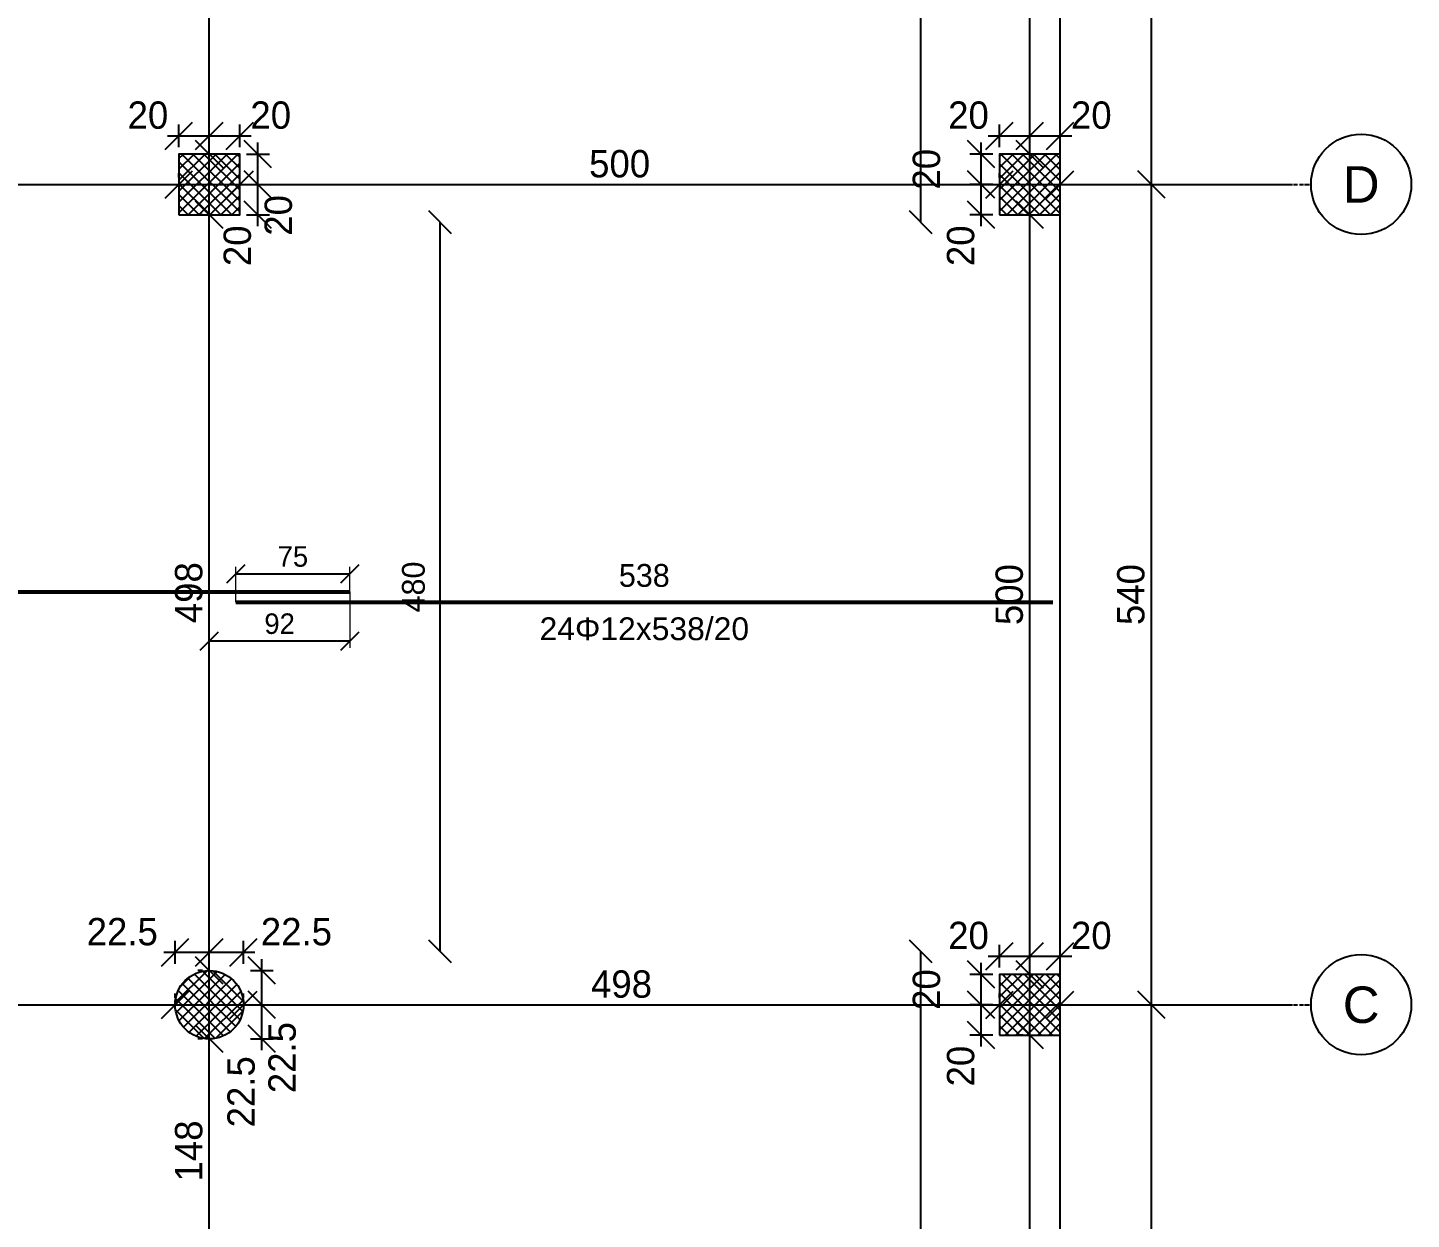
# Model space of a CAD drawing. Header units: centimetres. Extents: x -231 to 7431, y -4464 to 7215.
# Drawn here: x 2060 to 2971, y 959 to 1743 of the extents above; entities that cross this region are included whole.
import ezdxf
from ezdxf.enums import TextEntityAlignment as Align

# ---------------------------------------------------------------- set-up
doc = ezdxf.new("R2010")
doc.units = ezdxf.units.CM
doc.linetypes.add('DASHDOT', pattern=[3.556, 2.54, -0.508, 0, -0.508])
for name, color, linetype in [('AXIS', 8, 'Continuous'), ('COLUMN', 3, 'Continuous'), ('FW_AXIS', 7, 'Continuous'), ('FW_COLUMN_HATCH', 8, 'Continuous'), ('FW_DIM', 7, 'Continuous'), ('REB_BOT_MESH_X', 5, 'Continuous'), ('REB_BOT_MESH_X_AXDIM', 5, 'Continuous'), ('REB_BOT_MESH_X_LAP', 5, 'Continuous'), ('REB_BOT_MESH_X_RANGE', 5, 'Continuous'), ('REB_BOT_MESH_X_TEXT', 5, 'Continuous'), ('SLAB', 7, 'Continuous')]:
    doc.layers.add(name, color=color, linetype=linetype)
doc.styles.add('REBAR_TXT', font='arial.ttf')
doc.dimstyles.new('FW_DIM', dxfattribs={"dimtxt": 18, "dimasz": 9, "dimexe": 7.5, "dimexo": 4.5, "dimgap": 4.5, "dimtad": 1, "dimdec": 0, "dimtxsty": 'Standard', "dimtsz": 9, "dimcen": 2.5, "dimdle": 7.5, "dimclrd": 256, "dimclre": 256, "dimclrt": 7, "dimazin": 3, "dimtfac": 1, "dimtmove": 2, "dimatfit": 3})
doc.dimstyles.new('REBAR LAP', dxfattribs={"dimtxt": 13.5, "dimasz": 2.5, "dimexe": 4.5, "dimexo": 0, "dimgap": 4.5, "dimtad": 1, "dimdec": 0, "dimtxsty": 'Standard', "dimtsz": 6, "dimcen": 2.5, "dimclrd": 6, "dimclre": 6, "dimclrt": 7, "dimazin": 3, "dimtfac": 1, "dimtmove": 2, "dimatfit": 3, "dimlwd": 25, "dimlwe": 18})
doc.dimstyles.new('REBAR M-200', dxfattribs={"dimtxt": 15, "dimasz": 15, "dimexe": 25, "dimexo": 12.5, "dimgap": 10, "dimtad": 1, "dimdec": 0, "dimtxsty": 'Standard', "dimblk": 'NONE', "dimcen": 50, "dimse1": 1, "dimse2": 1, "dimclrd": 6, "dimclre": 6, "dimclrt": 7, "dimazin": 3, "dimtfac": 1, "dimtmove": 2, "dimatfit": 3, "dimldrblk": 'NONE', "dimlwd": 53})
doc.dimstyles.new('REBAR RANGE', dxfattribs={"dimtxt": 15, "dimasz": 2.5, "dimexe": 0, "dimexo": 0, "dimgap": 10, "dimtad": 1, "dimdec": 0, "dimtxsty": 'Standard', "dimtsz": 7.5, "dimcen": 2.5, "dimse1": 1, "dimse2": 1, "dimclrd": 6, "dimclre": 6, "dimclrt": 7, "dimazin": 3, "dimtfac": 1, "dimtmove": 2, "dimatfit": 3, "dimlwd": 25})

# ---------------------------------------------------------------- blocks, each defined once
blk = doc.blocks.new('*D366')
at = {"color": 6, "lineweight": 53}
blk.add_line((1672.5, 1371.75), (2272.5, 1371.75), dxfattribs=at)
at = {"layer": 'Defpoints'}
for p in [(1672.5, 1371.75), (1672.5, 1371.75), (2272.5, 1371.75)]:
    blk.add_point(p, dxfattribs=at)
at = {"layer": 'REB_BOT_MESH_X', "color": 7, "insert": (1972.5, 1389.25), "char_height": 15, "attachment_point": 5}
blk.add_mtext('600', dxfattribs=at)
blk = doc.blocks.new('_NONE')
blk = doc.blocks.new('*D367')
at = {"color": 6, "lineweight": 53}
blk.add_line((2197.5, 1365), (2735, 1365), dxfattribs=at)
at = {"layer": 'Defpoints'}
for p in [(2197.5, 1365), (2197.5, 1365), (2735, 1365)]:
    blk.add_point(p, dxfattribs=at)
at = {"layer": 'REB_BOT_MESH_X', "color": 7, "insert": (2466.25, 1382.5), "char_height": 15, "attachment_point": 5}
blk.add_mtext('538', dxfattribs=at)
blk = doc.blocks.new('_OBLIQUE')
at = {"color": 0, "linetype": 'BYBLOCK'}
blk.add_line((-0.5, -0.5), (0.5, 0.5), dxfattribs=at)
blk = doc.blocks.new('*D370')
at = {"color": 6, "lineweight": 18}
for p, q in [((2197.5, 1365), (2197.5, 1388.25)), ((2272.5, 1371.75), (2272.5, 1388.25))]:
    blk.add_line(p, q, dxfattribs=at)
at = {"color": 6, "lineweight": 25}
blk.add_line((2197.5, 1383.75), (2272.5, 1383.75), dxfattribs=at)
at = {"layer": 'Defpoints'}
for p in [(2197.5, 1383.75), (2272.5, 1371.75), (2197.5, 1365)]:
    blk.add_point(p, dxfattribs=at)
at = {"layer": 'REB_BOT_MESH_X_LAP', "color": 6, "xscale": 12, "yscale": 12}
for p in [(2197.5, 1383.75), (2272.5, 1383.75)]:
    blk.add_blockref('_OBLIQUE', p, dxfattribs=at)
at = {"layer": 'REB_BOT_MESH_X_LAP', "color": 7, "insert": (2235, 1395), "char_height": 13.5, "attachment_point": 5}
blk.add_mtext('75', dxfattribs=at)
blk = doc.blocks.new('*D371')
at = {"color": 6, "lineweight": 18}
for p, q in [((2180, 1371.75), (2180, 1335)), ((2272.5, 1371.75), (2272.5, 1335))]:
    blk.add_line(p, q, dxfattribs=at)
at = {"color": 6, "lineweight": 25}
blk.add_line((2180, 1339.5), (2272.5, 1339.5), dxfattribs=at)
at = {"layer": 'Defpoints'}
for p in [(2180, 1371.75), (2272.5, 1371.75), (2180, 1339.5)]:
    blk.add_point(p, dxfattribs=at)
at = {"layer": 'REB_BOT_MESH_X_AXDIM', "color": 6, "xscale": 12, "yscale": 12}
for p in [(2180, 1339.5), (2272.5, 1339.5)]:
    blk.add_blockref('_OBLIQUE', p, dxfattribs=at)
at = {"layer": 'REB_BOT_MESH_X_AXDIM', "color": 7, "insert": (2226.25, 1350.75), "char_height": 13.5, "attachment_point": 5}
blk.add_mtext('92', dxfattribs=at)
blk = doc.blocks.new('*D406')
at = {"color": 6, "lineweight": 25}
blk.add_line((2648.25, 1615), (2648.25, 2735), dxfattribs=at)
at = {"layer": 'Defpoints'}
for p in [(2648.25, 2735), (2648.25, 1615), (2648.25, 1615)]:
    blk.add_point(p, dxfattribs=at)
at = {"layer": 'REB_BOT_MESH_X_RANGE', "color": 6, "xscale": 15, "yscale": 15, "rotation": 90}
for p in [(2648.25, 2735), (2648.25, 1615)]:
    blk.add_blockref('_OBLIQUE', p, dxfattribs=at)
at = {"layer": 'REB_BOT_MESH_X_RANGE', "color": 7, "insert": (2630.75, 2175), "char_height": 15, "attachment_point": 5, "rotation": 90}
blk.add_mtext('1120', dxfattribs=at)
blk = doc.blocks.new('*D407')
at = {"color": 6, "lineweight": 25}
blk.add_line((2648.25, 1615), (2648.25, 2735), dxfattribs=at)
at = {"layer": 'Defpoints'}
for p in [(2648.25, 2735), (2648.25, 1615), (2648.25, 1615)]:
    blk.add_point(p, dxfattribs=at)
at = {"layer": 'REB_BOT_MESH_X_RANGE', "color": 6, "xscale": 15, "yscale": 15, "rotation": 90}
for p in [(2648.25, 2735), (2648.25, 1615)]:
    blk.add_blockref('_OBLIQUE', p, dxfattribs=at)
at = {"layer": 'REB_BOT_MESH_X_RANGE', "color": 7, "insert": (2630.75, 2175), "char_height": 15, "attachment_point": 5, "rotation": 90}
blk.add_mtext('1120', dxfattribs=at)
blk = doc.blocks.new('*D413')
at = {"color": 6, "lineweight": 25}
blk.add_line((2331.875, 1135), (2331.875, 1615), dxfattribs=at)
at = {"layer": 'Defpoints'}
for p in [(2331.875, 1615), (2331.875, 1135), (2331.875, 1135)]:
    blk.add_point(p, dxfattribs=at)
at = {"layer": 'REB_BOT_MESH_X_RANGE', "color": 6, "xscale": 15, "yscale": 15, "rotation": 90}
for p in [(2331.875, 1615), (2331.875, 1135)]:
    blk.add_blockref('_OBLIQUE', p, dxfattribs=at)
at = {"layer": 'REB_BOT_MESH_X_RANGE', "color": 7, "insert": (2314.375, 1375), "char_height": 15, "attachment_point": 5, "rotation": 90}
blk.add_mtext('480', dxfattribs=at)
blk = doc.blocks.new('*D414')
at = {"color": 6, "lineweight": 25}
blk.add_line((2648.25, 735), (2648.25, 1135), dxfattribs=at)
at = {"layer": 'Defpoints'}
for p in [(2648.25, 1135), (2648.25, 735), (2648.25, 735)]:
    blk.add_point(p, dxfattribs=at)
at = {"layer": 'REB_BOT_MESH_X_RANGE', "color": 6, "xscale": 15, "yscale": 15, "rotation": 90}
for p in [(2648.25, 1135), (2648.25, 735)]:
    blk.add_blockref('_OBLIQUE', p, dxfattribs=at)
at = {"layer": 'REB_BOT_MESH_X_RANGE', "color": 7, "insert": (2630.75, 935), "char_height": 15, "attachment_point": 5, "rotation": 90}
blk.add_mtext('400', dxfattribs=at)
blk = doc.blocks.new('*D415')
at = {"color": 6, "lineweight": 25}
blk.add_line((2648.25, 735), (2648.25, 1135), dxfattribs=at)
at = {"layer": 'Defpoints'}
for p in [(2648.25, 1135), (2648.25, 735), (2648.25, 735)]:
    blk.add_point(p, dxfattribs=at)
at = {"layer": 'REB_BOT_MESH_X_RANGE', "color": 6, "xscale": 15, "yscale": 15, "rotation": 90}
for p in [(2648.25, 1135), (2648.25, 735)]:
    blk.add_blockref('_OBLIQUE', p, dxfattribs=at)
at = {"layer": 'REB_BOT_MESH_X_RANGE', "color": 7, "insert": (2630.75, 935), "char_height": 15, "attachment_point": 5, "rotation": 90}
blk.add_mtext('400', dxfattribs=at)
blk = doc.blocks.new('*D513')
for p, q in [((2157.5, 1127), (2157.5, 1142)), ((2180, 1127), (2180, 1142)), ((2150, 1134.5), (2187.5, 1134.5))]:
    blk.add_line(p, q)
at = {"layer": 'Defpoints'}
for p in [(2157.5, 1134.5), (2157.5, 1122.5), (2180, 1122.5)]:
    blk.add_point(p, dxfattribs=at)
at = {"layer": 'FW_DIM', "xscale": 18, "yscale": 18}
for p in [(2157.5, 1134.5), (2180, 1134.5)]:
    blk.add_blockref('_OBLIQUE', p, dxfattribs=at)
at = {"layer": 'FW_DIM', "color": 7, "insert": (2122.7, 1148), "char_height": 18, "attachment_point": 5}
blk.add_mtext('22.5', dxfattribs=at)
blk = doc.blocks.new('*D514')
for p, q in [((2180, 1127), (2180, 1142)), ((2202.5, 1127), (2202.5, 1142)), ((2172.5, 1134.5), (2210, 1134.5))]:
    blk.add_line(p, q)
at = {"layer": 'Defpoints'}
for p in [(2180, 1134.5), (2180, 1122.5), (2202.5, 1122.5)]:
    blk.add_point(p, dxfattribs=at)
at = {"layer": 'FW_DIM', "xscale": 18, "yscale": 18}
for p in [(2180, 1134.5), (2202.5, 1134.5)]:
    blk.add_blockref('_OBLIQUE', p, dxfattribs=at)
at = {"layer": 'FW_DIM', "color": 7, "insert": (2237.3, 1148), "char_height": 18, "attachment_point": 5}
blk.add_mtext('22.5', dxfattribs=at)
blk = doc.blocks.new('*D515')
for p, q in [((2214.5, 1070), (2214.5, 1107.5)), ((2207, 1100), (2222, 1100)), ((2207, 1077.5), (2222, 1077.5))]:
    blk.add_line(p, q)
at = {"layer": 'Defpoints'}
for p in [(2202.5, 1100), (2202.5, 1077.5), (2214.5, 1077.5)]:
    blk.add_point(p, dxfattribs=at)
at = {"layer": 'FW_DIM', "xscale": 18, "yscale": 18, "rotation": 90}
for p in [(2214.5, 1100), (2214.5, 1077.5)]:
    blk.add_blockref('_OBLIQUE', p, dxfattribs=at)
at = {"layer": 'FW_DIM', "color": 7, "insert": (2201, 1042.7), "char_height": 18, "attachment_point": 5, "rotation": 90}
blk.add_mtext('22.5', dxfattribs=at)
blk = doc.blocks.new('*D516')
for p, q in [((2214.5, 1092.5), (2214.5, 1130)), ((2207, 1122.5), (2222, 1122.5)), ((2207, 1100), (2222, 1100))]:
    blk.add_line(p, q)
at = {"layer": 'Defpoints'}
for p in [(2202.5, 1122.5), (2202.5, 1100), (2214.5, 1100)]:
    blk.add_point(p, dxfattribs=at)
at = {"layer": 'FW_DIM', "xscale": 18, "yscale": 18, "rotation": 90}
for p in [(2214.5, 1122.5), (2214.5, 1100)]:
    blk.add_blockref('_OBLIQUE', p, dxfattribs=at)
at = {"layer": 'FW_DIM', "color": 7, "insert": (2228, 1065.2), "char_height": 18, "attachment_point": 5, "rotation": 90}
blk.add_mtext('22.5', dxfattribs=at)
blk = doc.blocks.new('*D517')
for p, q in [((2160, 1664.5), (2160, 1679.5)), ((2180, 1664.5), (2180, 1679.5)), ((2152.5, 1672), (2187.5, 1672))]:
    blk.add_line(p, q)
at = {"layer": 'Defpoints'}
for p in [(2160, 1672), (2160, 1660), (2180, 1660)]:
    blk.add_point(p, dxfattribs=at)
at = {"layer": 'FW_DIM', "xscale": 18, "yscale": 18}
for p in [(2160, 1672), (2180, 1672)]:
    blk.add_blockref('_OBLIQUE', p, dxfattribs=at)
at = {"layer": 'FW_DIM', "color": 7, "insert": (2139.6, 1685.5), "char_height": 18, "attachment_point": 5}
blk.add_mtext('20', dxfattribs=at)
blk = doc.blocks.new('*D518')
for p, q in [((2180, 1664.5), (2180, 1679.5)), ((2200, 1664.5), (2200, 1679.5)), ((2172.5, 1672), (2207.5, 1672))]:
    blk.add_line(p, q)
at = {"layer": 'Defpoints'}
for p in [(2180, 1672), (2180, 1660), (2200, 1660)]:
    blk.add_point(p, dxfattribs=at)
at = {"layer": 'FW_DIM', "xscale": 18, "yscale": 18}
for p in [(2180, 1672), (2200, 1672)]:
    blk.add_blockref('_OBLIQUE', p, dxfattribs=at)
at = {"layer": 'FW_DIM', "color": 7, "insert": (2220.4, 1685.5), "char_height": 18, "attachment_point": 5}
blk.add_mtext('20', dxfattribs=at)
blk = doc.blocks.new('*D519')
for p, q in [((2204.5, 1640), (2219.5, 1640)), ((2212, 1612.5), (2212, 1647.5)), ((2204.5, 1620), (2219.5, 1620))]:
    blk.add_line(p, q)
at = {"layer": 'Defpoints'}
for p in [(2200, 1640), (2200, 1620), (2212, 1620)]:
    blk.add_point(p, dxfattribs=at)
at = {"layer": 'FW_DIM', "xscale": 18, "yscale": 18, "rotation": 90}
for p in [(2212, 1640), (2212, 1620)]:
    blk.add_blockref('_OBLIQUE', p, dxfattribs=at)
at = {"layer": 'FW_DIM', "color": 7, "insert": (2198.5, 1599.6), "char_height": 18, "attachment_point": 5, "rotation": 90}
blk.add_mtext('20', dxfattribs=at)
blk = doc.blocks.new('*D520')
for p, q in [((2212, 1632.5), (2212, 1667.5)), ((2204.5, 1660), (2219.5, 1660)), ((2204.5, 1640), (2219.5, 1640))]:
    blk.add_line(p, q)
at = {"layer": 'Defpoints'}
for p in [(2200, 1660), (2200, 1640), (2212, 1640)]:
    blk.add_point(p, dxfattribs=at)
at = {"layer": 'FW_DIM', "xscale": 18, "yscale": 18, "rotation": 90}
for p in [(2212, 1660), (2212, 1640)]:
    blk.add_blockref('_OBLIQUE', p, dxfattribs=at)
at = {"layer": 'FW_DIM', "color": 7, "insert": (2225.5, 1619.6), "char_height": 18, "attachment_point": 5, "rotation": 90}
blk.add_mtext('20', dxfattribs=at)
blk = doc.blocks.new('*D537')
for p, q in [((2700, 1124.5), (2700, 1139.5)), ((2720, 1124.5), (2720, 1139.5)), ((2692.5, 1132), (2727.5, 1132))]:
    blk.add_line(p, q)
at = {"layer": 'Defpoints'}
for p in [(2700, 1132), (2700, 1120), (2720, 1120)]:
    blk.add_point(p, dxfattribs=at)
at = {"layer": 'FW_DIM', "xscale": 18, "yscale": 18}
for p in [(2700, 1132), (2720, 1132)]:
    blk.add_blockref('_OBLIQUE', p, dxfattribs=at)
at = {"layer": 'FW_DIM', "color": 7, "insert": (2679.6, 1145.5), "char_height": 18, "attachment_point": 5}
blk.add_mtext('20', dxfattribs=at)
blk = doc.blocks.new('*D538')
for p, q in [((2720, 1124.5), (2720, 1139.5)), ((2740, 1124.5), (2740, 1139.5)), ((2712.5, 1132), (2747.5, 1132))]:
    blk.add_line(p, q)
at = {"layer": 'Defpoints'}
for p in [(2720, 1132), (2720, 1120), (2740, 1120)]:
    blk.add_point(p, dxfattribs=at)
at = {"layer": 'FW_DIM', "xscale": 18, "yscale": 18}
for p in [(2720, 1132), (2740, 1132)]:
    blk.add_blockref('_OBLIQUE', p, dxfattribs=at)
at = {"layer": 'FW_DIM', "color": 7, "insert": (2760.4, 1145.5), "char_height": 18, "attachment_point": 5}
blk.add_mtext('20', dxfattribs=at)
blk = doc.blocks.new('*D539')
for p, q in [((2688, 1072.5), (2688, 1107.5)), ((2695.5, 1100), (2680.5, 1100)), ((2695.5, 1080), (2680.5, 1080))]:
    blk.add_line(p, q)
at = {"layer": 'Defpoints'}
for p in [(2700, 1100), (2688, 1080), (2700, 1080)]:
    blk.add_point(p, dxfattribs=at)
at = {"layer": 'FW_DIM', "xscale": 18, "yscale": 18, "rotation": 90}
for p in [(2688, 1100), (2688, 1080)]:
    blk.add_blockref('_OBLIQUE', p, dxfattribs=at)
at = {"layer": 'FW_DIM', "color": 7, "insert": (2674.5, 1059.6), "char_height": 18, "attachment_point": 5, "rotation": 90}
blk.add_mtext('20', dxfattribs=at)
blk = doc.blocks.new('*D540')
for p, q in [((2695.5, 1120), (2680.5, 1120)), ((2688, 1092.5), (2688, 1127.5)), ((2695.5, 1100), (2680.5, 1100))]:
    blk.add_line(p, q)
at = {"layer": 'Defpoints'}
for p in [(2700, 1120), (2688, 1100), (2700, 1100)]:
    blk.add_point(p, dxfattribs=at)
at = {"layer": 'FW_DIM', "xscale": 18, "yscale": 18, "rotation": 90}
for p in [(2688, 1120), (2688, 1100)]:
    blk.add_blockref('_OBLIQUE', p, dxfattribs=at)
at = {"layer": 'FW_DIM', "color": 7, "insert": (2652, 1110), "char_height": 18, "attachment_point": 5, "rotation": 90}
blk.add_mtext('20', dxfattribs=at)
blk = doc.blocks.new('*D541')
for p, q in [((2700, 1664.5), (2700, 1679.5)), ((2720, 1664.5), (2720, 1679.5)), ((2692.5, 1672), (2727.5, 1672))]:
    blk.add_line(p, q)
at = {"layer": 'Defpoints'}
for p in [(2700, 1672), (2700, 1660), (2720, 1660)]:
    blk.add_point(p, dxfattribs=at)
at = {"layer": 'FW_DIM', "xscale": 18, "yscale": 18}
for p in [(2700, 1672), (2720, 1672)]:
    blk.add_blockref('_OBLIQUE', p, dxfattribs=at)
at = {"layer": 'FW_DIM', "color": 7, "insert": (2679.6, 1685.5), "char_height": 18, "attachment_point": 5}
blk.add_mtext('20', dxfattribs=at)
blk = doc.blocks.new('*D542')
for p, q in [((2720, 1664.5), (2720, 1679.5)), ((2740, 1664.5), (2740, 1679.5)), ((2712.5, 1672), (2747.5, 1672))]:
    blk.add_line(p, q)
at = {"layer": 'Defpoints'}
for p in [(2720, 1672), (2720, 1660), (2740, 1660)]:
    blk.add_point(p, dxfattribs=at)
at = {"layer": 'FW_DIM', "xscale": 18, "yscale": 18}
for p in [(2720, 1672), (2740, 1672)]:
    blk.add_blockref('_OBLIQUE', p, dxfattribs=at)
at = {"layer": 'FW_DIM', "color": 7, "insert": (2760.4, 1685.5), "char_height": 18, "attachment_point": 5}
blk.add_mtext('20', dxfattribs=at)
blk = doc.blocks.new('*D543')
for p, q in [((2695.5, 1640), (2680.5, 1640)), ((2688, 1612.5), (2688, 1647.5)), ((2695.5, 1620), (2680.5, 1620))]:
    blk.add_line(p, q)
at = {"layer": 'Defpoints'}
for p in [(2700, 1640), (2688, 1620), (2700, 1620)]:
    blk.add_point(p, dxfattribs=at)
at = {"layer": 'FW_DIM', "xscale": 18, "yscale": 18, "rotation": 90}
for p in [(2688, 1640), (2688, 1620)]:
    blk.add_blockref('_OBLIQUE', p, dxfattribs=at)
at = {"layer": 'FW_DIM', "color": 7, "insert": (2674.5, 1599.6), "char_height": 18, "attachment_point": 5, "rotation": 90}
blk.add_mtext('20', dxfattribs=at)
blk = doc.blocks.new('*D544')
for p, q in [((2688, 1632.5), (2688, 1667.5)), ((2695.5, 1660), (2680.5, 1660)), ((2695.5, 1640), (2680.5, 1640))]:
    blk.add_line(p, q)
at = {"layer": 'Defpoints'}
for p in [(2700, 1660), (2688, 1640), (2700, 1640)]:
    blk.add_point(p, dxfattribs=at)
at = {"layer": 'FW_DIM', "xscale": 18, "yscale": 18, "rotation": 90}
for p in [(2688, 1660), (2688, 1640)]:
    blk.add_blockref('_OBLIQUE', p, dxfattribs=at)
at = {"layer": 'FW_DIM', "color": 7, "insert": (2652, 1650), "char_height": 18, "attachment_point": 5, "rotation": 90}
blk.add_mtext('20', dxfattribs=at)
blk = doc.blocks.new('*D580')
for p, q in [((1652.5, 1104.5), (1652.5, 1107.5)), ((2157.5, 1104.5), (2157.5, 1107.5)), ((1645, 1100), (2165, 1100))]:
    blk.add_line(p, q)
at = {"layer": 'Defpoints'}
for p in [(1652.5, 1100), (1652.5, 1100), (2157.5, 1100)]:
    blk.add_point(p, dxfattribs=at)
at = {"layer": 'FW_DIM', "xscale": 18, "yscale": 18}
for p in [(1652.5, 1100), (2157.5, 1100)]:
    blk.add_blockref('_OBLIQUE', p, dxfattribs=at)
at = {"layer": 'FW_DIM', "color": 7, "insert": (1905, 1113.5), "char_height": 18, "attachment_point": 5}
blk.add_mtext('505', dxfattribs=at)
blk = doc.blocks.new('*D581')
for p, q in [((2157.5, 1104.5), (2157.5, 1107.5)), ((2202.5, 1104.5), (2202.5, 1107.5)), ((2150, 1100), (2210, 1100))]:
    blk.add_line(p, q)
at = {"layer": 'Defpoints'}
for p in [(2157.5, 1100), (2157.5, 1100), (2202.5, 1100)]:
    blk.add_point(p, dxfattribs=at)
at = {"layer": 'FW_DIM', "xscale": 18, "yscale": 18}
for p in [(2157.5, 1100), (2202.5, 1100)]:
    blk.add_blockref('_OBLIQUE', p, dxfattribs=at)
blk = doc.blocks.new('*D582')
for p, q in [((2202.5, 1104.5), (2202.5, 1107.5)), ((2700, 1104.5), (2700, 1107.5)), ((2195, 1100), (2707.5, 1100))]:
    blk.add_line(p, q)
at = {"layer": 'Defpoints'}
for p in [(2202.5, 1100), (2202.5, 1100), (2700, 1100)]:
    blk.add_point(p, dxfattribs=at)
at = {"layer": 'FW_DIM', "xscale": 18, "yscale": 18}
for p in [(2202.5, 1100), (2700, 1100)]:
    blk.add_blockref('_OBLIQUE', p, dxfattribs=at)
at = {"layer": 'FW_DIM', "color": 7, "insert": (2451.25, 1113.5), "char_height": 18, "attachment_point": 5}
blk.add_mtext('498', dxfattribs=at)
blk = doc.blocks.new('*D583')
for p, q in [((2700, 1104.5), (2700, 1107.5)), ((2740, 1104.5), (2740, 1107.5)), ((2692.5, 1100), (2747.5, 1100))]:
    blk.add_line(p, q)
at = {"layer": 'Defpoints'}
for p in [(2700, 1100), (2700, 1100), (2740, 1100)]:
    blk.add_point(p, dxfattribs=at)
at = {"layer": 'FW_DIM', "xscale": 18, "yscale": 18}
for p in [(2700, 1100), (2740, 1100)]:
    blk.add_blockref('_OBLIQUE', p, dxfattribs=at)
blk = doc.blocks.new('*D589')
for p, q in [((1645, 1640), (2167.5, 1640)), ((1652.5, 1644.5), (1652.5, 1647.5)), ((2160, 1644.5), (2160, 1647.5))]:
    blk.add_line(p, q)
at = {"layer": 'Defpoints'}
for p in [(1652.5, 1640), (1652.5, 1640), (2160, 1640)]:
    blk.add_point(p, dxfattribs=at)
at = {"layer": 'FW_DIM', "xscale": 18, "yscale": 18}
for p in [(1652.5, 1640), (2160, 1640)]:
    blk.add_blockref('_OBLIQUE', p, dxfattribs=at)
at = {"layer": 'FW_DIM', "color": 7, "insert": (1906.25, 1653.5), "char_height": 18, "attachment_point": 5}
blk.add_mtext('508', dxfattribs=at)
blk = doc.blocks.new('*D590')
for p, q in [((2152.5, 1640), (2207.5, 1640)), ((2160, 1644.5), (2160, 1647.5)), ((2200, 1644.5), (2200, 1647.5))]:
    blk.add_line(p, q)
at = {"layer": 'Defpoints'}
for p in [(2160, 1640), (2160, 1640), (2200, 1640)]:
    blk.add_point(p, dxfattribs=at)
at = {"layer": 'FW_DIM', "xscale": 18, "yscale": 18}
for p in [(2160, 1640), (2200, 1640)]:
    blk.add_blockref('_OBLIQUE', p, dxfattribs=at)
blk = doc.blocks.new('*D591')
for p, q in [((2192.5, 1640), (2707.5, 1640)), ((2200, 1644.5), (2200, 1647.5)), ((2700, 1644.5), (2700, 1647.5))]:
    blk.add_line(p, q)
at = {"layer": 'Defpoints'}
for p in [(2200, 1640), (2200, 1640), (2700, 1640)]:
    blk.add_point(p, dxfattribs=at)
at = {"layer": 'FW_DIM', "xscale": 18, "yscale": 18}
for p in [(2200, 1640), (2700, 1640)]:
    blk.add_blockref('_OBLIQUE', p, dxfattribs=at)
at = {"layer": 'FW_DIM', "color": 7, "insert": (2450, 1653.5), "char_height": 18, "attachment_point": 5}
blk.add_mtext('500', dxfattribs=at)
blk = doc.blocks.new('*D592')
for p, q in [((2692.5, 1640), (2747.5, 1640)), ((2700, 1644.5), (2700, 1647.5)), ((2740, 1644.5), (2740, 1647.5))]:
    blk.add_line(p, q)
at = {"layer": 'Defpoints'}
for p in [(2700, 1640), (2700, 1640), (2740, 1640)]:
    blk.add_point(p, dxfattribs=at)
at = {"layer": 'FW_DIM', "xscale": 18, "yscale": 18}
for p in [(2700, 1640), (2740, 1640)]:
    blk.add_blockref('_OBLIQUE', p, dxfattribs=at)
blk = doc.blocks.new('*D658')
for p, q in [((2180, 922.5), (2180, 1085)), ((2175.5, 1077.5), (2172.5, 1077.5)), ((2175.5, 930), (2172.5, 930))]:
    blk.add_line(p, q)
at = {"layer": 'Defpoints'}
for p in [(2180, 1077.5), (2180, 930), (2180, 930)]:
    blk.add_point(p, dxfattribs=at)
at = {"layer": 'FW_DIM', "xscale": 18, "yscale": 18, "rotation": 90}
for p in [(2180, 1077.5), (2180, 930)]:
    blk.add_blockref('_OBLIQUE', p, dxfattribs=at)
at = {"layer": 'FW_DIM', "color": 7, "insert": (2166.5, 1003.75), "char_height": 18, "attachment_point": 5, "rotation": 90}
blk.add_mtext('148', dxfattribs=at)
blk = doc.blocks.new('*D659')
for p, q in [((2180, 1070), (2180, 1130)), ((2175.5, 1122.5), (2172.5, 1122.5)), ((2175.5, 1077.5), (2172.5, 1077.5))]:
    blk.add_line(p, q)
at = {"layer": 'Defpoints'}
for p in [(2180, 1122.5), (2180, 1077.5), (2180, 1077.5)]:
    blk.add_point(p, dxfattribs=at)
at = {"layer": 'FW_DIM', "xscale": 18, "yscale": 18, "rotation": 90}
for p in [(2180, 1122.5), (2180, 1077.5)]:
    blk.add_blockref('_OBLIQUE', p, dxfattribs=at)
blk = doc.blocks.new('*D660')
for p, q in [((2180, 1115), (2180, 1627.5)), ((2175.5, 1620), (2172.5, 1620)), ((2175.5, 1122.5), (2172.5, 1122.5))]:
    blk.add_line(p, q)
at = {"layer": 'Defpoints'}
for p in [(2180, 1620), (2180, 1122.5), (2180, 1122.5)]:
    blk.add_point(p, dxfattribs=at)
at = {"layer": 'FW_DIM', "xscale": 18, "yscale": 18, "rotation": 90}
for p in [(2180, 1620), (2180, 1122.5)]:
    blk.add_blockref('_OBLIQUE', p, dxfattribs=at)
at = {"layer": 'FW_DIM', "color": 7, "insert": (2166.5, 1371.25), "char_height": 18, "attachment_point": 5, "rotation": 90}
blk.add_mtext('498', dxfattribs=at)
blk = doc.blocks.new('*D661')
for p, q in [((2180, 1612.5), (2180, 1667.5)), ((2175.5, 1660), (2172.5, 1660)), ((2175.5, 1620), (2172.5, 1620))]:
    blk.add_line(p, q)
at = {"layer": 'Defpoints'}
for p in [(2180, 1660), (2180, 1620), (2180, 1620)]:
    blk.add_point(p, dxfattribs=at)
at = {"layer": 'FW_DIM', "xscale": 18, "yscale": 18, "rotation": 90}
for p in [(2180, 1660), (2180, 1620)]:
    blk.add_blockref('_OBLIQUE', p, dxfattribs=at)
blk = doc.blocks.new('*D662')
for p, q in [((2180, 1652.5), (2180, 2167.5)), ((2175.5, 2160), (2172.5, 2160)), ((2175.5, 1660), (2172.5, 1660))]:
    blk.add_line(p, q)
at = {"layer": 'Defpoints'}
for p in [(2180, 2160), (2180, 1660), (2180, 1660)]:
    blk.add_point(p, dxfattribs=at)
at = {"layer": 'FW_DIM', "xscale": 18, "yscale": 18, "rotation": 90}
for p in [(2180, 2160), (2180, 1660)]:
    blk.add_blockref('_OBLIQUE', p, dxfattribs=at)
at = {"layer": 'FW_DIM', "color": 7, "insert": (2166.5, 1910), "char_height": 18, "attachment_point": 5, "rotation": 90}
blk.add_mtext('500', dxfattribs=at)
blk = doc.blocks.new('*D669')
for p, q in [((2720, 572.5), (2720, 1087.5)), ((2715.5, 1080), (2712.5, 1080)), ((2715.5, 580), (2712.5, 580))]:
    blk.add_line(p, q)
at = {"layer": 'Defpoints'}
for p in [(2720, 1080), (2720, 580), (2720, 580)]:
    blk.add_point(p, dxfattribs=at)
at = {"layer": 'FW_DIM', "xscale": 18, "yscale": 18, "rotation": 90}
for p in [(2720, 1080), (2720, 580)]:
    blk.add_blockref('_OBLIQUE', p, dxfattribs=at)
at = {"layer": 'FW_DIM', "color": 7, "insert": (2706.5, 830), "char_height": 18, "attachment_point": 5, "rotation": 90}
blk.add_mtext('500', dxfattribs=at)
blk = doc.blocks.new('*D670')
for p, q in [((2715.5, 1120), (2712.5, 1120)), ((2720, 1072.5), (2720, 1127.5)), ((2715.5, 1080), (2712.5, 1080))]:
    blk.add_line(p, q)
at = {"layer": 'Defpoints'}
for p in [(2720, 1120), (2720, 1080), (2720, 1080)]:
    blk.add_point(p, dxfattribs=at)
at = {"layer": 'FW_DIM', "xscale": 18, "yscale": 18, "rotation": 90}
for p in [(2720, 1120), (2720, 1080)]:
    blk.add_blockref('_OBLIQUE', p, dxfattribs=at)
blk = doc.blocks.new('*D671')
for p, q in [((2720, 1112.5), (2720, 1627.5)), ((2715.5, 1620), (2712.5, 1620)), ((2715.5, 1120), (2712.5, 1120))]:
    blk.add_line(p, q)
at = {"layer": 'Defpoints'}
for p in [(2720, 1620), (2720, 1120), (2720, 1120)]:
    blk.add_point(p, dxfattribs=at)
at = {"layer": 'FW_DIM', "xscale": 18, "yscale": 18, "rotation": 90}
for p in [(2720, 1620), (2720, 1120)]:
    blk.add_blockref('_OBLIQUE', p, dxfattribs=at)
at = {"layer": 'FW_DIM', "color": 7, "insert": (2706.5, 1370), "char_height": 18, "attachment_point": 5, "rotation": 90}
blk.add_mtext('500', dxfattribs=at)
blk = doc.blocks.new('*D672')
for p, q in [((2720, 1612.5), (2720, 1667.5)), ((2715.5, 1660), (2712.5, 1660)), ((2715.5, 1620), (2712.5, 1620))]:
    blk.add_line(p, q)
at = {"layer": 'Defpoints'}
for p in [(2720, 1660), (2720, 1620), (2720, 1620)]:
    blk.add_point(p, dxfattribs=at)
at = {"layer": 'FW_DIM', "xscale": 18, "yscale": 18, "rotation": 90}
for p in [(2720, 1660), (2720, 1620)]:
    blk.add_blockref('_OBLIQUE', p, dxfattribs=at)
blk = doc.blocks.new('*D673')
for p, q in [((2720, 1652.5), (2720, 2167.5)), ((2715.5, 2160), (2712.5, 2160)), ((2715.5, 1660), (2712.5, 1660))]:
    blk.add_line(p, q)
at = {"layer": 'Defpoints'}
for p in [(2720, 2160), (2720, 1660), (2720, 1660)]:
    blk.add_point(p, dxfattribs=at)
at = {"layer": 'FW_DIM', "xscale": 18, "yscale": 18, "rotation": 90}
for p in [(2720, 2160), (2720, 1660)]:
    blk.add_blockref('_OBLIQUE', p, dxfattribs=at)
at = {"layer": 'FW_DIM', "color": 7, "insert": (2706.5, 1910), "char_height": 18, "attachment_point": 5, "rotation": 90}
blk.add_mtext('500', dxfattribs=at)
blk = doc.blocks.new('*D701')
for p, q in [((2800, 552.5), (2800, 1107.5)), ((2744.5, 1100), (2807.5, 1100)), ((2744.5, 560), (2807.5, 560))]:
    blk.add_line(p, q)
at = {"layer": 'Defpoints'}
for p in [(2740, 1100), (2740, 560), (2800, 560)]:
    blk.add_point(p, dxfattribs=at)
at = {"layer": 'FW_DIM', "xscale": 18, "yscale": 18, "rotation": 90}
for p in [(2800, 1100), (2800, 560)]:
    blk.add_blockref('_OBLIQUE', p, dxfattribs=at)
at = {"layer": 'FW_DIM', "color": 7, "insert": (2786.5, 830), "char_height": 18, "attachment_point": 5, "rotation": 90}
blk.add_mtext('540', dxfattribs=at)
blk = doc.blocks.new('*D702')
for p, q in [((2744.5, 1640), (2807.5, 1640)), ((2800, 1092.5), (2800, 1647.5)), ((2744.5, 1100), (2807.5, 1100))]:
    blk.add_line(p, q)
at = {"layer": 'Defpoints'}
for p in [(2740, 1640), (2740, 1100), (2800, 1100)]:
    blk.add_point(p, dxfattribs=at)
at = {"layer": 'FW_DIM', "xscale": 18, "yscale": 18, "rotation": 90}
for p in [(2800, 1640), (2800, 1100)]:
    blk.add_blockref('_OBLIQUE', p, dxfattribs=at)
at = {"layer": 'FW_DIM', "color": 7, "insert": (2786.5, 1370), "char_height": 18, "attachment_point": 5, "rotation": 90}
blk.add_mtext('540', dxfattribs=at)
blk = doc.blocks.new('*D703')
for p, q in [((2800, 1632.5), (2800, 2187.5)), ((2744.5, 2180), (2807.5, 2180)), ((2744.5, 1640), (2807.5, 1640))]:
    blk.add_line(p, q)
at = {"layer": 'Defpoints'}
for p in [(2740, 2180), (2740, 1640), (2800, 1640)]:
    blk.add_point(p, dxfattribs=at)
at = {"layer": 'FW_DIM', "xscale": 18, "yscale": 18, "rotation": 90}
for p in [(2800, 2180), (2800, 1640)]:
    blk.add_blockref('_OBLIQUE', p, dxfattribs=at)
at = {"layer": 'FW_DIM', "color": 7, "insert": (2786.5, 1910), "char_height": 18, "attachment_point": 5, "rotation": 90}
blk.add_mtext('540', dxfattribs=at)

msp = doc.modelspace()

# ---------------------------------------------------------------- hatches: boundary and pattern name
at = {"layer": 'FW_COLUMN_HATCH'}
h = msp.add_hatch(dxfattribs=at)
h.set_pattern_fill('ANSI37', scale=1.6)
h.paths.add_polyline_path([(2160, 1620), (2160, 1660), (2200, 1660), (2200, 1620), (2160, 1620)])
h = msp.add_hatch(dxfattribs=at)
h.set_pattern_fill('ANSI37', scale=1.6)
h.paths.add_polyline_path([(2700, 1620), (2700, 1660), (2740, 1660), (2740, 1620), (2700, 1620)])
h = msp.add_hatch(dxfattribs=at)
h.set_pattern_fill('ANSI37', scale=1.6)
h.paths.add_polyline_path([(2202.5, 1100), (2202.38, 1097.7), (2202.04, 1095.47), (2201.49, 1093.31), (2200.73, 1091.24), (2199.78, 1089.28), (2198.66, 1087.42), (2197.36, 1085.69), (2195.91, 1084.09), (2194.31, 1082.64), (2192.58, 1081.34), (2190.72, 1080.22), (2188.76, 1079.27), (2186.69, 1078.51), (2184.53, 1077.96), (2182.3, 1077.62), (2180, 1077.5), (2177.7, 1077.62), (2175.47, 1077.96), (2173.31, 1078.51), (2171.24, 1079.27), (2169.28, 1080.22), (2167.42, 1081.34), (2165.69, 1082.64), (2164.09, 1084.09), (2162.64, 1085.69), (2161.34, 1087.42), (2160.22, 1089.28), (2159.27, 1091.24), (2158.51, 1093.31), (2157.96, 1095.47), (2157.62, 1097.7), (2157.5, 1100), (2157.62, 1102.3), (2157.96, 1104.53), (2158.51, 1106.69), (2159.27, 1108.76), (2160.22, 1110.72), (2161.34, 1112.58), (2162.64, 1114.31), (2164.09, 1115.91), (2165.69, 1117.36), (2167.42, 1118.66), (2169.28, 1119.78), (2171.24, 1120.73), (2173.31, 1121.49), (2175.47, 1122.04), (2177.7, 1122.38), (2180, 1122.5), (2182.3, 1122.38), (2184.53, 1122.04), (2186.69, 1121.49), (2188.76, 1120.73), (2190.72, 1119.78), (2192.58, 1118.66), (2194.31, 1117.36), (2195.91, 1115.91), (2197.36, 1114.31), (2198.66, 1112.58), (2199.78, 1110.72), (2200.73, 1108.76), (2201.49, 1106.69), (2202.04, 1104.53), (2202.38, 1102.3), (2202.5, 1100)])
h = msp.add_hatch(dxfattribs=at)
h.set_pattern_fill('ANSI37', scale=1.6)
h.paths.add_polyline_path([(2700, 1080), (2700, 1120), (2740, 1120), (2740, 1080), (2700, 1080)])

# ---------------------------------------------------------------- linework, layer by layer
at = {"layer": 'AXIS'}
for p, q in [((2180, -150), (2180, 2890)), ((2720, -150), (2720, 2890)), ((-150, 1640), (2890, 1640)), ((-150, 1100), (2890, 1100))]:
    msp.add_line(p, q, dxfattribs=at)
at = {"layer": 'COLUMN'}
for points in [[(2160, 1620), (2200, 1620), (2200, 1660), (2160, 1660)], [(2700, 1620), (2740, 1620), (2740, 1660), (2700, 1660)], [(2700, 1080), (2740, 1080), (2740, 1120), (2700, 1120)]]:
    msp.add_lwpolyline(points, close=True, dxfattribs=at)
msp.add_circle((2180, 1100), 22.5, dxfattribs=at)
at = {"layer": 'FW_AXIS', "linetype": 'DASHDOT'}
for p, q in [((2890, 1640), (2905, 1640)), ((2890, 1100), (2905, 1100))]:
    msp.add_line(p, q, dxfattribs=at)
at = {"layer": 'FW_AXIS'}
for centre in [(2938, 1640), (2938, 1100)]:
    msp.add_circle(centre, 33, dxfattribs=at)
at = {"layer": 'SLAB'}
msp.add_lwpolyline([(0, 0), (2740, 0), (2740, 2740), (0, 2740)], close=True, dxfattribs=at)

# ---------------------------------------------------------------- texts
at = {"layer": 'FW_AXIS', "color": 7, "style": 'REBAR_TXT'}
for s, p in [('D', (2938, 1640)), ('C', (2938, 1100))]:
    msp.add_text(s, height=24, dxfattribs=at).set_placement(p, align=Align.MIDDLE_CENTER)
at = {"layer": 'REB_BOT_MESH_X_TEXT', "color": 7, "style": 'REBAR_TXT'}
msp.add_text('24Φ12x538/20', height=15, dxfattribs=at).set_placement((2466.25, 1355), align=Align.TOP_CENTER)

# ---------------------------------------------------------------- dimensions: what is measured, and where the dimension line sits
at = {"layer": 'FW_DIM'}
for base, p1, p2, picture, middle in [((2800, 1640), (2740, 1640), (2740, 2180), '*D703', (2786.5, 1910)), ((2800, 1100), (2740, 1100), (2740, 1640), '*D702', (2786.5, 1370)), ((2800, 560), (2740, 560), (2740, 1100), '*D701', (2786.5, 830))]:
    dim = msp.add_linear_dim(base=base, p1=p1, p2=p2, angle=90, dimstyle='FW_DIM', dxfattribs=at)
    dim.commit()
    dim.dimension.update_dxf_attribs({"geometry": picture, "text_midpoint": middle})
for base, p1, p2, text, picture, middle in [((2180, 1660), (2180, 1660), (2180, 2160), '500', '*D662', (2166.5, 1910)), ((2720, 1660), (2720, 1660), (2720, 2160), '500', '*D673', (2706.5, 1910)), ((2180, 1620), (2180, 1620), (2180, 1660), ' ', '*D661', (2180, 1640)), ((2212, 1640), (2200, 1640), (2200, 1660), '20', '*D520', (2225.5, 1619.6)), ((2688, 1640), (2700, 1640), (2700, 1660), '20', '*D544', (2652, 1650)), ((2720, 1620), (2720, 1620), (2720, 1660), ' ', '*D672', (2720, 1640)), ((2212, 1620), (2200, 1620), (2200, 1640), '20', '*D519', (2198.5, 1599.6)), ((2688, 1620), (2700, 1620), (2700, 1640), '20', '*D543', (2674.5, 1599.6)), ((2180, 1122.5), (2180, 1122.5), (2180, 1620), '498', '*D660', (2166.5, 1371.25)), ((2720, 1120), (2720, 1120), (2720, 1620), '500', '*D671', (2706.5, 1370)), ((2180, 1077.5), (2180, 1077.5), (2180, 1122.5), ' ', '*D659', (2180, 1100)), ((2214.5, 1100), (2202.5, 1100), (2202.5, 1122.5), '22.5', '*D516', (2228, 1065.2)), ((2688, 1100), (2700, 1100), (2700, 1120), '20', '*D540', (2652, 1110)), ((2720, 1080), (2720, 1080), (2720, 1120), ' ', '*D670', (2720, 1100)), ((2214.5, 1077.5), (2202.5, 1077.5), (2202.5, 1100), '22.5', '*D515', (2201, 1042.7)), ((2688, 1080), (2700, 1080), (2700, 1100), '20', '*D539', (2674.5, 1059.6)), ((2180, 930), (2180, 930), (2180, 1077.5), '148', '*D658', (2166.5, 1003.75)), ((2720, 580), (2720, 580), (2720, 1080), '500', '*D669', (2706.5, 830))]:
    dim = msp.add_linear_dim(base=base, p1=p1, p2=p2, angle=90, text=text, dimstyle='FW_DIM', override={"dimtmove": 2}, dxfattribs=at)
    dim.commit()
    dim.dimension.update_dxf_attribs({"geometry": picture, "text_midpoint": middle, "dimtype": 160})
for base, p1, p2, text, picture, middle in [((2160, 1672), (2160, 1660), (2180, 1660), '20', '*D517', (2139.6, 1685.5)), ((2180, 1672), (2180, 1660), (2200, 1660), '20', '*D518', (2220.4, 1685.5)), ((2700, 1672), (2700, 1660), (2720, 1660), '20', '*D541', (2679.6, 1685.5)), ((2720, 1672), (2720, 1660), (2740, 1660), '20', '*D542', (2760.4, 1685.5)), ((1652.5, 1640), (1652.5, 1640), (2160, 1640), '508', '*D589', (1906.25, 1653.5)), ((2200, 1640), (2200, 1640), (2700, 1640), '500', '*D591', (2450, 1653.5)), ((2160, 1640), (2160, 1640), (2200, 1640), ' ', '*D590', (2180, 1640)), ((2700, 1640), (2700, 1640), (2740, 1640), ' ', '*D592', (2720, 1640)), ((2157.5, 1134.5), (2157.5, 1122.5), (2180, 1122.5), '22.5', '*D513', (2122.7, 1148)), ((2180, 1134.5), (2180, 1122.5), (2202.5, 1122.5), '22.5', '*D514', (2237.3, 1148)), ((2700, 1132), (2700, 1120), (2720, 1120), '20', '*D537', (2679.6, 1145.5)), ((2720, 1132), (2720, 1120), (2740, 1120), '20', '*D538', (2760.4, 1145.5)), ((1652.5, 1100), (1652.5, 1100), (2157.5, 1100), '505', '*D580', (1905, 1113.5)), ((2202.5, 1100), (2202.5, 1100), (2700, 1100), '498', '*D582', (2451.25, 1113.5)), ((2157.5, 1100), (2157.5, 1100), (2202.5, 1100), ' ', '*D581', (2180, 1100)), ((2700, 1100), (2700, 1100), (2740, 1100), ' ', '*D583', (2720, 1100))]:
    dim = msp.add_linear_dim(base=base, p1=p1, p2=p2, text=text, dimstyle='FW_DIM', override={"dimtmove": 2}, dxfattribs=at)
    dim.commit()
    dim.dimension.update_dxf_attribs({"geometry": picture, "text_midpoint": middle, "dimtype": 160})
at = {"layer": 'REB_BOT_MESH_X'}
for base, p1, p2, picture, middle in [((1672.5, 1371.75), (1672.5, 1371.75), (2272.5, 1371.75), '*D366', (1972.5, 1389.25)), ((2197.5, 1365), (2197.5, 1365), (2735, 1365), '*D367', (2466.25, 1382.5))]:
    dim = msp.add_linear_dim(base=base, p1=p1, p2=p2, dimstyle='REBAR M-200', dxfattribs=at)
    dim.commit()
    dim.dimension.update_dxf_attribs({"geometry": picture, "text_midpoint": middle})
at = {"layer": 'REB_BOT_MESH_X_AXDIM'}
dim = msp.add_linear_dim(base=(2180, 1339.5), p1=(2180, 1371.75), p2=(2272.5, 1371.75), dimstyle='REBAR LAP', dxfattribs=at)
dim.commit()
dim.dimension.update_dxf_attribs({"geometry": '*D371', "text_midpoint": (2226.25, 1350.75)})
at = {"layer": 'REB_BOT_MESH_X_LAP'}
dim = msp.add_linear_dim(base=(2197.5, 1383.75), p1=(2197.5, 1365), p2=(2272.5, 1371.75), dimstyle='REBAR LAP', dxfattribs=at)
dim.commit()
dim.dimension.update_dxf_attribs({"geometry": '*D370', "text_midpoint": (2235, 1395)})
at = {"layer": 'REB_BOT_MESH_X_RANGE'}
for base, p1, p2, picture, middle in [((2648.25, 1615), (2648.25, 1615), (2648.25, 2735), '*D406', (2630.75, 2175)), ((2648.25, 1615), (2648.25, 1615), (2648.25, 2735), '*D407', (2630.75, 2175)), ((2331.88, 1135), (2331.88, 1135), (2331.88, 1615), '*D413', (2314.38, 1375)), ((2648.25, 735), (2648.25, 735), (2648.25, 1135), '*D414', (2630.75, 935)), ((2648.25, 735), (2648.25, 735), (2648.25, 1135), '*D415', (2630.75, 935))]:
    dim = msp.add_linear_dim(base=base, p1=p1, p2=p2, angle=90, dimstyle='REBAR RANGE', dxfattribs=at)
    dim.commit()
    dim.dimension.update_dxf_attribs({"geometry": picture, "text_midpoint": middle})

doc.saveas('drawing.dxf')
